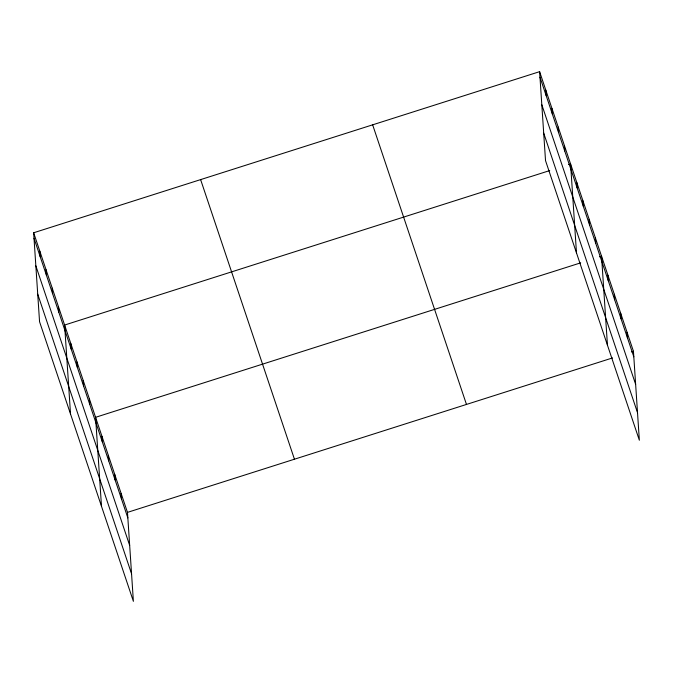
<?xml version="1.0" encoding="UTF-8"?>
<svg xmlns="http://www.w3.org/2000/svg" width="673" height="673" viewBox="0 0 673 673"><rect width="100%" height="100%" fill="white"/><g stroke="black" fill="none" stroke-linecap="round" stroke-linejoin="round"><path stroke-width="1.01" d="M33.65 232.774L127.475 512.38L133.389 601.334L39.556 321.728L33.65 232.774L539.611 71.666L633.444 351.272L639.35 440.226L545.525 160.62L539.611 71.666M549.706 170.58L64.616 325.042L70.522 413.996M568.592 164.565L570.578 163.934L576.483 252.888M580.673 262.849L95.574 417.31L101.488 506.264M599.55 256.842L601.544 256.203L607.45 345.165M127.475 512.38L612.573 357.918M631.451 351.903L633.444 351.272M539.982 77.21L633.806 356.816M541.807 104.736L635.64 384.342M543.691 133.094L637.524 412.7M372.649 124.833L466.473 404.439M200.621 179.607L294.446 459.213M34.02 238.309L127.845 517.924M35.846 265.843L129.67 545.45M37.73 294.202L131.555 573.808M627.059 332.26L627.429 337.796M620.683 313.248L621.053 318.783M614.298 294.236L614.668 299.771M607.921 275.215L608.291 280.759M595.344 237.754L595.714 243.29M589.153 219.297L589.523 224.841M582.961 200.84L583.331 206.384M576.769 182.391L577.14 187.927M564.386 145.477L564.756 151.021M558.195 127.029L558.556 132.564M552.003 108.572L552.365 114.116M545.803 90.123L546.173 95.659M121.098 493.368L121.468 498.903M114.721 474.356L115.083 479.891M108.336 455.343L108.706 460.879M101.96 436.323L102.321 441.867M89.383 398.862L89.753 404.397M83.191 380.405L83.561 385.949M77 361.948L77.37 367.492M70.808 343.499L71.17 349.035M58.416 306.585L58.787 312.129M52.225 288.137L52.595 293.672M46.033 269.68L46.403 275.223M39.842 251.231L40.212 256.766"/></g></svg>
